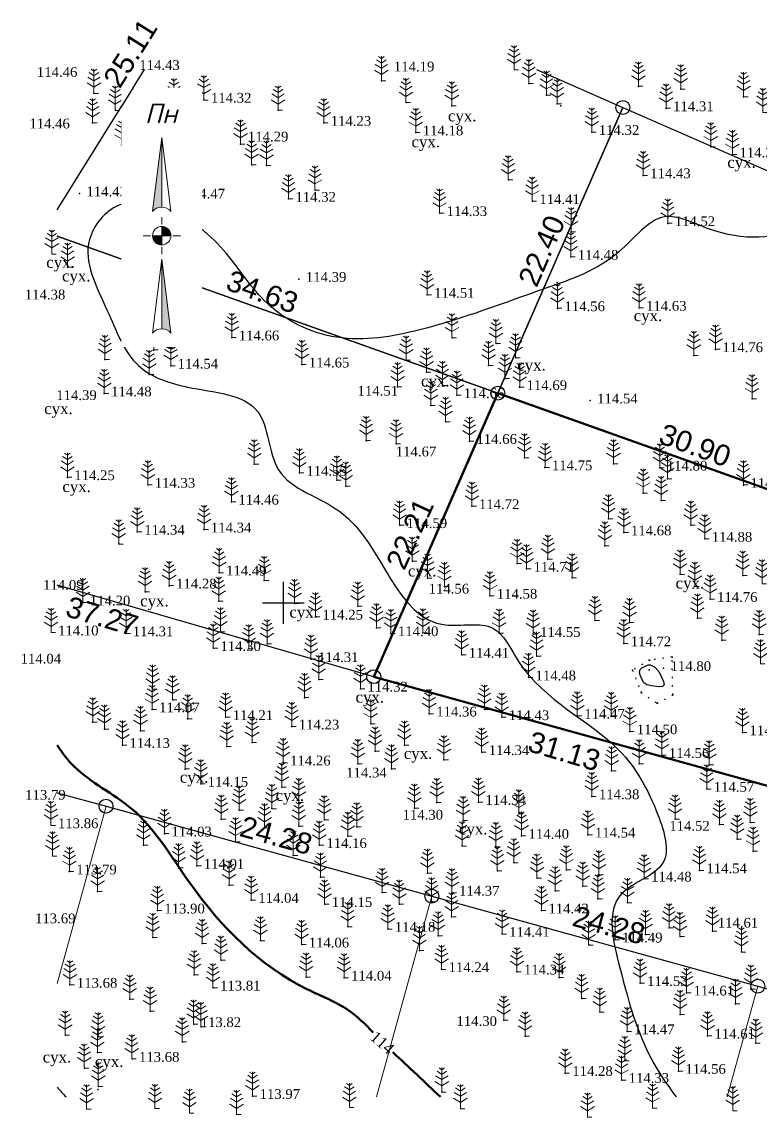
# Model space of a CAD drawing. Header units: millimetres. Extents: x 5405581.2 to 5405669.2, y 5524862.8 to 5524941.7.
# Drawn here: x 5405581.2 to 5405634.2, y 5524863.1 to 5524941.7 of the extents above; entities that cross this region are included whole.
import ezdxf
from ezdxf.enums import TextEntityAlignment as Align

# ---------------------------------------------------------------- set-up
doc = ezdxf.new("R2010")
doc.units = ezdxf.units.MM
doc.set_wipeout_variables(frame=1)
doc.linetypes.add('0', pattern=[0])
doc.linetypes.add('HIDDEN', pattern=[0.5, 0, -0.5])
for name, color, linetype, lineweight in [('#Лист (текст_ПН)', 250, 'Continuous', 0), ('#Штамп', 250, 'Continuous', 0), ('11900000', 1, 'Continuous', 30), ('Контур', 7, 'HIDDEN', 30), ('ТОЧКИ', 7, 'Continuous', 30)]:
    doc.layers.add(name, color=color, linetype=linetype, lineweight=lineweight)
for name, color, linetype in [('горизонтали', 42, 'Continuous'), ('Ділянки_Межі', 10, 'Continuous'), ('надписи', 7, 'Continuous'), ('отметки', 7, 'Continuous'), ('промеры', 185, 'Continuous'), ('Растительность', 7, 'Continuous')]:
    doc.layers.add(name, color=color, linetype=linetype)
doc.styles.get("Standard").update_dxf_attribs({"font": 'arial.ttf'})
doc.styles.add('times', font='times.ttf')
doc.styles.add('Мой_Топо', font='isocpeui.ttf')

# ---------------------------------------------------------------- blocks, each defined once
blk = doc.blocks.new('A$C51FE15A3')
at = {"layer": 'Растительность', "color": 94, "lineweight": 0}
for points in [[(-0.201, 1.726), (0, 1.584), (0.201, 1.726)], [(0, 1.75), (0, 0), (0.319, 0)], [(-0.447, 1.172), (0, 0.895), (0.447, 1.172)], [(-0.343, 1.489), (0, 1.267), (0.343, 1.489)], [(-0.493, 0.753), (0, 0.444), (0.493, 0.753)]]:
    blk.add_lwpolyline(points, dxfattribs=at)
blk = doc.blocks.new('*U7')
at = {"color": 0}
for points in [[(-0.113, 0), (-0.109, -0.029), (-0.097, -0.056)], [(-0.113, 0), (-0.097, -0.056), (0, 0)], [(-0.097, -0.056), (0, -0.113), (0, 0)], [(-0.097, -0.056), (-0.08, -0.08), (-0.056, -0.097)], [(-0.097, -0.056), (-0.056, -0.097), (0, -0.113)], [(-0.056, -0.097), (-0.029, -0.109), (0, -0.113)]]:
    blk.add_solid(points, dxfattribs=at)
blk = doc.blocks.new('*U8')
at = {"color": 0}
for points in [[(0, 0), (0.097, 0.056), (0, 0.113)], [(0.097, 0.056), (0.029, 0.109), (0, 0.113)], [(0, 0), (0.113, 0), (0.097, 0.056)], [(0.097, 0.056), (0.056, 0.097), (0.029, 0.109)], [(0.097, 0.056), (0.08, 0.08), (0.056, 0.097)], [(0.113, 0), (0.109, 0.029), (0.097, 0.056)]]:
    blk.add_solid(points, dxfattribs=at)
blk = doc.blocks.new('*U9')
at = {"color": 0}
for points in [[(0, -1.136), (0.021, -1.138), (0, -0.288)], [(0.021, -1.138), (0.042, -1.142), (0, -0.288)], [(0.042, -1.142), (0.062, -1.15), (0, -0.288)], [(0.062, -1.15), (0.081, -1.16), (0, -0.288)], [(0.081, -1.16), (0.098, -1.173), (0, -0.288)], [(0.098, -1.173), (0.113, -1.188), (0, -0.288)]]:
    blk.add_solid(points, dxfattribs=at)
blk = doc.blocks.new('*U10')
at = {"color": 0}
for points in [[(-0.113, 0.297), (-0.098, 0.312), (0, 1.197)], [(-0.098, 0.312), (-0.081, 0.325), (0, 1.197)], [(-0.081, 0.325), (-0.062, 0.335), (0, 1.197)], [(-0.062, 0.335), (-0.042, 0.343), (0, 1.197)], [(-0.042, 0.343), (-0.021, 0.347), (0, 1.197)], [(-0.021, 0.347), (0, 0.349), (0, 1.197)]]:
    blk.add_solid(points, dxfattribs=at)
blk = doc.blocks.new('#Північ')
at = {"color": 7}
blk.add_wipeout([(-2.901, 10.635), (2.901, 10.635), (2.901, -7.981), (-2.901, -7.981)], dxfattribs=at).dxf.layer = '#Лист (текст_ПН)'
at = {"layer": '#Лист (текст_ПН)'}
for p, q in [((-0.663, 1.748), (0, 7.043)), ((0, 7.043), (0, 2.052)), ((0, 7.043), (0.663, 1.748)), ((0, 1.337), (0, 0.807)), ((-1.337, 0), (-0.807, 0)), ((-0.662, 0), (0.662, 0)), ((0, 0.662), (0, -0.662)), ((1.337, 0), (0.807, 0)), ((0, -1.337), (0, -0.807)), ((-0.663, -6.99), (0, -1.695)), ((0, -1.695), (0.663, -6.99)), ((0, -1.695), (0, -6.686))]:
    blk.add_line(p, q, dxfattribs=at)
at = {"layer": '#Лист (текст_ПН)', "flags": 128}
for points in [[(0, 7.043), (-0.663, 1.748, -0.218585), (0, 2.052)], [(0, 0), (-0.662, 0, 0.414214), (0, -0.662)]]:
    blk.add_lwpolyline(points, format="xyb", close=True, dxfattribs=at)
at = {"layer": '#Лист (текст_ПН)'}
blk.add_circle((0, 0), 0.662, dxfattribs=at)
for centre in [(0, 1.178), (0, -7.56)]:
    blk.add_arc(centre, 0.874, 40.67981, 139.32019, dxfattribs=at)
at = {"layer": '#Лист (текст_ПН)', "xscale": 5.883850111352785, "yscale": 5.883850111352785, "zscale": 5.883850111352785}
for name in ['*U10', '*U7', '*U8', '*U9']:
    blk.add_blockref(name, (0, 0), dxfattribs=at)
at = {"layer": '#Лист (текст_ПН)', "style": 'Мой_Топо'}
blk.add_text('Пн', height=1.4, dxfattribs=at).set_placement((-1.217, 8.077))

msp = doc.modelspace()

# ---------------------------------------------------------------- linework, layer by layer
at = {"layer": '11900000', "color": 0, "linetype": '0', "lineweight": 15, "ltscale": 0.7}
for points in [[(5405600, 5524898.496), (5405600, 5524901.504)], [(5405600, 5524898.496), (5405600, 5524901.504)], [(5405600, 5524898.496), (5405600, 5524901.504)], [(5405600, 5524898.496), (5405600, 5524901.504)], [(5405600, 5524898.496), (5405600, 5524901.504)], [(5405600, 5524898.496), (5405600, 5524901.504)], [(5405600, 5524898.496), (5405600, 5524901.504)], [(5405600, 5524898.496), (5405600, 5524901.504)], [(5405598.496, 5524900), (5405601.504, 5524900)], [(5405598.496, 5524900), (5405601.504, 5524900)], [(5405598.496, 5524900), (5405601.504, 5524900)], [(5405598.496, 5524900), (5405601.504, 5524900)], [(5405598.496, 5524900), (5405601.504, 5524900)]]:
    msp.add_lwpolyline(points, dxfattribs=at)
at = {"layer": '11900000', "linetype": '0', "lineweight": 15, "ltscale": 0.7}
msp.add_lwpolyline([(5405600, 5524898.496), (5405600, 5524901.504)], dxfattribs=at)
at = {"layer": '11900000', "color": 7}
for points in [[(5405600, 5524898.5, 0), (5405600, 5524901.5, 0)], [(5405600, 5524898.5, 0), (5405600, 5524901.5, 0)], [(5405598.5, 5524900, 0), (5405601.5, 5524900, 0)], [(5405598.5, 5524900, 0), (5405601.5, 5524900, 0)]]:
    msp.add_polyline3d(points, dxfattribs=at)
at = {"layer": 'горизонтали', "color": 32}
for points in [[(5405591.357, 5524918.872, 114.5), (5405591.417, 5524918.582, 114.5), (5405591.547, 5524918.432, 114.5), (5405591.797, 5524918.282, 114.5), (5405591.967, 5524918.242, 114.5), (5405592.157, 5524918.312, 114.5), (5405592.677, 5524918.812, 114.5), (5405592.797, 5524919.062, 114.5), (5405592.737, 5524919.342, 114.5), (5405592.507, 5524919.662, 114.5), (5405592.017, 5524920.172, 114.5), (5405591.747, 5524920.382, 114.5), (5405591.557, 5524920.312, 114.5), (5405591.457, 5524919.982, 114.5), (5405591.357, 5524918.872, 114.5)], [(5405625.617, 5524894.812, 114.5), (5405625.577, 5524895.032, 114.5), (5405625.617, 5524895.202, 114.5), (5405625.747, 5524895.322, 114.5), (5405626.187, 5524895.542, 114.5), (5405626.337, 5524895.552, 114.5), (5405626.687, 5524895.382, 114.5), (5405626.957, 5524895.072, 114.5), (5405627.297, 5524894.352, 114.5), (5405627.347, 5524894.112, 114.5), (5405627.237, 5524893.982, 114.5), (5405626.957, 5524893.972, 114.5), (5405626.427, 5524894.032, 114.5), (5405626.107, 5524894.112, 114.5), (5405625.887, 5524894.252, 114.5), (5405625.757, 5524894.462, 114.5), (5405625.617, 5524894.812, 114.5)]]:
    msp.add_polyline3d(points, close=True, dxfattribs=at)
msp.add_open_spline([(5405652.353, 5524938.276), (5405652.088, 5524937.793), (5405651.033, 5524936.438), (5405646.321, 5524937.362), (5405643.86, 5524932.976), (5405638.381, 5524932.732), (5405638.048, 5524925.787), (5405631.475, 5524926.077), (5405627.008, 5524928.61), (5405623.809, 5524924.256), (5405617.701, 5524922.243), (5405611.057, 5524919.668), (5405603.931, 5524918.417), (5405598.683, 5524920.948), (5405595.986, 5524925.393), (5405592.528, 5524928.323), (5405588.104, 5524929.248), (5405585.037, 5524925.476), (5405587.396, 5524921.239), (5405588.984, 5524916.75), (5405593.479, 5524915.153), (5405599.008, 5524914.932), (5405598.878, 5524908.421), (5405606.817, 5524906.776), (5405608.307, 5524897.151), (5405615.343, 5524898.956), (5405617.751, 5524893.311), (5405623.768, 5524890.887), (5405626.725, 5524885.692), (5405628.214, 5524880.763), (5405622.772, 5524879.375), (5405624.442, 5524872.575), (5405625.741, 5524867.945), (5405627.732, 5524865.188), (5405628.203, 5524864.523)], degree=3, knots=[884.021984, 884.021984, 884.021984, 884.021984, 885.661514, 889.520415, 895.583001, 898.406187, 904.085367, 910.48747, 913.839474, 917.961004, 923.821409, 933.371758, 939.353154, 944.920824, 949.533728, 954.71556, 958.361713, 961.571803, 966.784207, 971.370375, 975.210912, 980.580361, 985.005609, 990.407517, 1001.45042, 1004.85445, 1007.86787, 1017.487334, 1022.90954, 1026.380728, 1030.095834, 1035.395338, 1043.1603, 1045.586743, 1045.586743, 1045.586743, 1045.586743], dxfattribs=at)
at = {"layer": 'горизонтали', "color": 32, "lineweight": 50}
msp.add_open_spline([(5405606.456, 5524869.158), (5405605.877, 5524869.753), (5405604.523, 5524871.087), (5405599.067, 5524873.137), (5405593.856, 5524878.42), (5405589.938, 5524885.301), (5405585.537, 5524887.375), (5405584.115, 5524889.217), (5405583.748, 5524889.774)], degree=3, knots=[95.517258, 95.517258, 95.517258, 95.517258, 97.981196, 101.219145, 112.663477, 119.411918, 124.483522, 126.492665, 126.492665, 126.492665, 126.492665], dxfattribs=at)
msp.add_open_spline([(5405611.273, 5524864.523), (5405610.168, 5524865.609), (5405608.988, 5524866.65), (5405607.862, 5524867.739)], degree=3, dxfattribs=at)
at = {"layer": 'горизонтали', "color": 32}
msp.add_open_spline([(5405583.748, 5524865.226), (5405583.963, 5524864.993), (5405584.177, 5524864.759), (5405584.39, 5524864.523)], degree=3, dxfattribs=at)
at = {"layer": 'Ділянки_Межі'}
for points in [[(5405618.17, 5524938.276), (5405624.379, 5524935.557), (5405615.397, 5524915.042), (5405583.748, 5524926.307)], [(5405583.748, 5524926.307), (5405615.397, 5524915.042), (5405606.49, 5524894.695), (5405583.748, 5524901.267)]]:
    msp.add_lwpolyline(points, dxfattribs=at)
at = {"layer": 'Ділянки_Межі', "lineweight": 25}
for points in [[(5405618.17, 5524938.276), (5405624.379, 5524935.557), (5405652.622, 5524923.203), (5405666.492, 5524917.125)], [(5405583.748, 5524886.366), (5405587.263, 5524885.396), (5405610.666, 5524878.935), (5405634.068, 5524872.474), (5405657.472, 5524866.014), (5405661.2, 5524879.516), (5405636.486, 5524886.378), (5405606.49, 5524894.695), (5405583.748, 5524901.267)]]:
    msp.add_lwpolyline(points, dxfattribs=at)
at = {"layer": 'Ділянки_Межі'}
msp.add_lwpolyline([(5405615.397, 5524915.042), (5405624.379, 5524935.557), (5405652.622, 5524923.203), (5405644.506, 5524904.681)], close=True, dxfattribs=at)
at = {"layer": 'Ділянки_Межі', "lineweight": 50}
msp.add_lwpolyline([(5405606.49, 5524894.695), (5405615.397, 5524915.042), (5405644.506, 5524904.681), (5405636.486, 5524886.378)], close=True, dxfattribs=at)
at = {"layer": 'Ділянки_Межі', "lineweight": 0}
for points in [[(5405583.748, 5524886.366), (5405587.263, 5524885.396), (5405583.748, 5524872.663)], [(5405583.748, 5524872.663), (5405587.263, 5524885.396), (5405610.666, 5524878.935), (5405606.687, 5524864.523)], [(5405606.687, 5524864.523), (5405610.666, 5524878.935), (5405634.068, 5524872.474), (5405631.873, 5524864.523)], [(5405631.873, 5524864.523), (5405634.068, 5524872.474), (5405657.472, 5524866.014), (5405657.06, 5524864.523)]]:
    msp.add_lwpolyline(points, dxfattribs=at)
at = {"layer": 'Контур', "color": 7, "linetype": 'HIDDEN', "elevation": 114.67}
msp.add_lwpolyline([(5405626.84, 5524892.78), (5405626.84, 5524892.78), (5405627.96, 5524893.39), (5405627.91, 5524896.11), (5405626.34, 5524895.881), (5405625.07, 5524895.17), (5405625.69, 5524893.57), (5405626.84, 5524892.78)], dxfattribs=at)
at = {"layer": 'отметки', "color": 7}
for p in [(5405607.045, 5524937.475, 114.194), (5405617.627, 5524937.282, 114.248), (5405625.509, 5524937.073, 114.235), (5405628.542, 5524936.873, 114.259), (5405586.4, 5524936.577, 114.441), (5405594.298, 5524936.104, 114.322), (5405618.9, 5524936.45, 114.285), (5405633.054, 5524936.323, 114.338), (5405587.937, 5524935.361, 114.396), (5405592.139, 5524935.891, 114.409), (5405599.622, 5524935.352, 114.198), (5405608.811, 5524935.91, 114.211), (5405612.103, 5524935.67, 114.208), (5405619.664, 5524935.827, 114.28), (5405619.93, 5524935.686, 114.25), (5405627.492, 5524935.489, 114.31), (5405586.3, 5524934.453, 114.43), (5405602.902, 5524934.448, 114.235), (5405609.515, 5524933.754, 114.177), (5405622.155, 5524933.789, 114.318), (5405588.37, 5524932.86, 114.393), (5405596.926, 5524932.923, 114.294), (5405591.435, 5524932.451, 114.406), (5405630.692, 5524932.722, 114.385), (5405632.257, 5524932.175, 114.317), (5405589.421, 5524931.946, 114.386), (5405597.726, 5524931.433, 114.311), (5405598.8, 5524931.398, 114.299), (5405592.931, 5524930.93, 114.499), (5405625.845, 5524930.679, 114.432), (5405616.16, 5524930.352, 114.352), (5405585.357, 5524929.378, 114.423), (5405592.401, 5524929.22, 114.472), (5405600.367, 5524928.993, 114.32), (5405602.272, 5524929.618, 114.378), (5405617.88, 5524928.827, 114.408), (5405611.226, 5524927.965, 114.335), (5405620.664, 5524926.628, 114.462), (5405627.603, 5524927.238, 114.518), (5405589.598, 5524925.209, 114.614), (5405620.649, 5524924.827, 114.478), (5405584.506, 5524924.096, 114.425), (5405601.116, 5524923.241, 114.387), (5405619.654, 5524923.001, 114.506), (5405610.32, 5524922.099, 114.506), (5405619.689, 5524921.135, 114.561), (5405625.547, 5524921.168, 114.635), (5405592.184, 5524919.176, 114.462), (5405596.295, 5524919.04, 114.656), (5405612.113, 5524919.018, 114.6), (5405590.677, 5524918.146, 114.527), (5405615.271, 5524918.606, 114.606), (5405631.039, 5524918.194, 114.757), (5405587.185, 5524917.457, 114.475), (5405601.332, 5524917.095, 114.65), (5405608.82, 5524917.414, 114.491), (5405616.684, 5524917.589, 114.595), (5405629.482, 5524917.759, 114.69), (5405590.359, 5524916.386, 114.453), (5405591.907, 5524917.013, 114.541), (5405610.28, 5524916.554, 114.606), (5405614.735, 5524917.038, 114.695), (5405614.738, 5524917.036, 114.706), (5405611.424, 5524915.593, 114.647), (5405615.915, 5524916.099, 114.747), (5405587.129, 5524915.019, 114.48), (5405608.201, 5524915.501, 114.509), (5405612.46, 5524914.895, 114.661), (5405616.968, 5524915.472, 114.692), (5405610.597, 5524914.154, 114.633), (5405622.035, 5524914.515, 114.538), (5405633.659, 5524914.638, 114.8), (5405611.657, 5524912.996, 114.629), (5405605.957, 5524911.636, 114.628), (5405613.364, 5524911.61, 114.655), (5405608.091, 5524911.406, 114.671), (5405617.317, 5524910.408, 114.66), (5405597.914, 5524909.96, 114.382), (5405601.149, 5524909.322, 114.554), (5405618.788, 5524909.718, 114.751), (5405623.713, 5524909.977, 114.891), (5405627.038, 5524909.69, 114.804), (5405584.486, 5524909.005, 114.248), (5405590.262, 5524908.461, 114.331), (5405603.842, 5524908.812, 114.525), (5405627.581, 5524908.894, 114.746), (5405633.046, 5524908.454, 114.888), (5405604.486, 5524908.375, 114.522), (5405625.84, 5524907.872, 114.817), (5405596.266, 5524907.252, 114.458), (5405613.542, 5524906.925, 114.716), (5405627.121, 5524907.342, 114.811), (5405608.354, 5524905.566, 114.593), (5405623.338, 5524906.027, 114.75), (5405629.259, 5524905.567, 114.828), (5405589.508, 5524905.089, 114.337), (5405594.295, 5524905.251, 114.34), (5405624.461, 5524905.042, 114.68), (5405630.266, 5524904.582, 114.879), (5405588.175, 5524904.222, 114.306), (5405623.092, 5524904.083, 114.757), (5405609.265, 5524902.984, 114.535), (5405618.998, 5524903.132, 114.83), (5405595.383, 5524902.163, 114.493), (5405616.785, 5524902.82, 114.717), (5405617.47, 5524902.433, 114.712), (5405598.626, 5524901.603, 114.432), (5405610.351, 5524901.768, 114.556), (5405620.731, 5524901.782, 114.776), (5405628.494, 5524902.043, 114.76), (5405632.991, 5524901.967, 114.901), (5405590.064, 5524900.793, 114.328), (5405591.798, 5524901.226, 114.283), (5405611.566, 5524901.174, 114.634), (5405629.55, 5524901.179, 114.735), (5405585.602, 5524900.008, 114.202), (5405595.354, 5524900.106, 114.373), (5405600.813, 5524899.942, 114.346), (5405614.83, 5524900.495, 114.577), (5405630.644, 5524900.264, 114.755), (5405605.347, 5524899.746, 114.424), (5405602.308, 5524898.994, 114.255), (5405622.384, 5524898.72, 114.757), (5405624.867, 5524898.584, 114.672), (5405629.732, 5524898.886, 114.799), (5405588.691, 5524897.797, 114.315), (5405595.475, 5524897.907, 114.355), (5405606.692, 5524898.213, 114.361), (5405607.728, 5524897.804, 114.4), (5405610.026, 5524897.853, 114.42), (5405615.496, 5524897.82, 114.496), (5405617.933, 5524897.751, 114.546), (5405634.177, 5524897.727, 114.798), (5405594.975, 5524896.739, 114.296), (5405597.517, 5524896.702, 114.289), (5405598.838, 5524897.06, 114.308), (5405624.444, 5524897.078, 114.719), (5405631.487, 5524897.305, 114.758), (5405601.989, 5524895.948, 114.314), (5405612.808, 5524896.258, 114.409), (5405618.193, 5524896.163, 114.555), (5405626.279, 5524895.891, 114.76), (5405627.911, 5524896.106, 114.845), (5405625.073, 5524895.168, 114.722), (5405626.282, 5524895.188, 114.069), (5405627.311, 5524895.307, 114.801), (5405602.542, 5524894.5, 114.319), (5405617.61, 5524894.63, 114.485), (5405590.607, 5524893.79, 114.177), (5405605.534, 5524893.827, 114.318), (5405625.698, 5524893.573, 114.707), (5405592.052, 5524893.044, 114.145), (5405601.524, 5524893.187, 114.231), (5405626.846, 5524892.785, 114.672), (5405627.965, 5524893.395, 114.668), (5405590.578, 5524892.339, 114.068), (5405610.478, 5524892.038, 114.363), (5405614.447, 5524892.35, 114.386), (5405586.304, 5524891.436, 114.108), (5405593.12, 5524891.666, 114.184), (5405595.86, 5524891.782, 114.214), (5405606.273, 5524891.311, 114.336), (5405615.684, 5524891.781, 114.431), (5405621.113, 5524891.882, 114.47), (5405623.547, 5524891.841, 114.529), (5405587.148, 5524890.93, 114.129), (5405589.731, 5524890.818, 114.181), (5405600.605, 5524891.109, 114.23), (5405624.886, 5524890.762, 114.504), (5405632.978, 5524890.69, 114.697), (5405588.442, 5524889.788, 114.134), (5405595.937, 5524889.69, 114.151), (5405597.768, 5524889.965, 114.191), (5405608.694, 5524889.771, 114.373), (5405606.594, 5524889.354, 114.294), (5405614.252, 5524889.272, 114.344), (5405627.185, 5524889.068, 114.559), (5405592.95, 5524888.067, 114.121), (5405599.985, 5524888.526, 114.258), (5405605.359, 5524888.451, 114.341), (5405607.77, 5524888.071, 114.304), (5405611.535, 5524888.73, 114.336), (5405625.557, 5524888.438, 114.549), (5405630.6, 5524888.373, 114.658), (5405623.572, 5524887.929, 114.474), (5405594.062, 5524887.004, 114.147), (5405599.881, 5524886.76, 114.237), (5405630.407, 5524886.633, 114.574), (5405601.109, 5524885.666, 114.291), (5405611.031, 5524885.67, 114.366), (5405614.015, 5524885.695, 114.335), (5405622.162, 5524886.1, 114.385), (5405596.817, 5524885.12, 114.199), (5405599.177, 5524885.223, 114.228), (5405609.422, 5524885.253, 114.302), (5405595.54, 5524884.462, 114.097), (5405602.952, 5524884.419, 114.176), (5405612.917, 5524884.358, 114.283), (5405616.919, 5524884.848, 114.319), (5405628.135, 5524884.461, 114.517), (5405631.318, 5524884.09, 114.592), (5405633.532, 5524884.233, 114.567), (5405591.457, 5524883.426, 114.027), (5405598.644, 5524883.84, 114.121), (5405601.109, 5524883.97, 114.146), (5405605.281, 5524883.907, 114.186), (5405621.874, 5524883.352, 114.544), (5405589.944, 5524882.589, 113.942), (5405596.561, 5524882.839, 114.145), (5405602.587, 5524882.596, 114.162), (5405604.636, 5524883.246, 114.221), (5405612.834, 5524882.542, 114.314), (5405617.108, 5524883.259, 114.398), (5405632.598, 5524883.024, 114.634), (5405600.709, 5524881.849, 114.248), (5405615.263, 5524882.494, 114.362), (5405633.736, 5524882.175, 114.643), (5405592.474, 5524880.967, 114.014), (5405593.783, 5524881.115, 114.014), (5405616.547, 5524881.345, 114.356), (5405584.628, 5524880.706, 113.794), (5405602.669, 5524880.305, 114.169), (5405610.348, 5524880.58, 114.352), (5405615.37, 5524880.752, 114.345), (5405618.222, 5524880.241, 114.405), (5405620.325, 5524880.831, 114.423), (5405622.668, 5524880.466, 114.444), (5405625.915, 5524880.19, 114.484), (5405629.884, 5524880.789, 114.542), (5405596.101, 5524879.741, 114.096), (5405621.503, 5524879.65, 114.429), (5405586.658, 5524879.282, 113.819), (5405597.699, 5524878.659, 114.041), (5405607.097, 5524879.202, 114.241), (5405612.114, 5524879.178, 114.369), (5405619.512, 5524879.329, 114.412), (5405622.594, 5524878.743, 114.457), (5405590.95, 5524877.901, 113.904), (5405602.974, 5524878.365, 114.152), (5405608.333, 5524878.364, 114.227), (5405610.655, 5524878.537, 114.244), (5405618.532, 5524877.9, 114.415), (5405624.718, 5524878.473, 114.54), (5405612.083, 5524877.454, 114.267), (5405604.625, 5524876.754, 114.118), (5405607.506, 5524876.588, 114.179), (5405615.717, 5524876.226, 114.414), (5405627.703, 5524876.659, 114.594), (5405630.812, 5524876.437, 114.613), (5405590.621, 5524875.976, 113.769), (5405594.177, 5524875.546, 113.845), (5405598.357, 5524875.747, 114.006), (5405601.317, 5524875.459, 114.065), (5405611.117, 5524876.1, 114.249), (5405621.93, 5524875.435, 114.444), (5405623.824, 5524875.818, 114.485), (5405626.011, 5524876.18, 114.571), (5405628.485, 5524876.047, 114.606), (5405609.777, 5524875.032, 114.24), (5405632.896, 5524874.937, 114.643), (5405595.537, 5524874.344, 113.894), (5405593.599, 5524873.297, 113.043), (5405593.599, 5524873.297, 113.86), (5405601.644, 5524873.133, 114.022), (5405604.366, 5524873.081, 114.041), (5405611.366, 5524873.688, 114.242), (5405616.774, 5524873.518, 114.337), (5405619.802, 5524873.094, 114.425), (5405584.671, 5524872.569, 113.677), (5405594.954, 5524872.367, 113.809), (5405625.623, 5524872.692, 114.533), (5405588.983, 5524871.542, 112.983), (5405588.983, 5524871.542, 113.8), (5405621.428, 5524871.59, 114.449), (5405628.96, 5524872.009, 114.605), (5405633.58, 5524872.268, 114.758), (5405632.468, 5524871.221, 114.693), (5405590.439, 5524870.682, 112.993), (5405590.439, 5524870.682, 113.81), (5405615.833, 5524870.029, 114.297), (5405622.721, 5524870.627, 114.468), (5405628.497, 5524870.439, 114.539), (5405593.56, 5524869.745, 113.003), (5405593.56, 5524869.745, 113.82), (5405594.088, 5524869.57, 113.039), (5405594.088, 5524869.57, 113.856), (5405624.685, 5524869.232, 114.471), (5405584.345, 5524868.952, 112.786), (5405584.345, 5524868.952, 113.603), (5405586.712, 5524868.839, 112.767), (5405586.712, 5524868.839, 113.584), (5405592.745, 5524868.487, 112.95), (5405592.745, 5524868.487, 113.767), (5405617.366, 5524868.89, 114.267), (5405630.46, 5524868.913, 114.61), (5405633.93, 5524868.387, 114.697), (5405586.658, 5524867.709, 112.761), (5405586.658, 5524867.709, 113.578), (5405589.13, 5524867.254, 112.861), (5405589.13, 5524867.254, 113.678), (5405624.528, 5524867.135, 114.349), (5405585.716, 5524866.597, 112.829), (5405585.716, 5524866.597, 113.646), (5405620.249, 5524866.236, 114.279), (5405628.369, 5524866.386, 114.56), (5405586.725, 5524865.278, 112.796), (5405586.725, 5524865.278, 113.613), (5405624.296, 5524865.74, 114.331), (5405586.683, 5524865.071, 112.801), (5405586.683, 5524865.071, 113.618), (5405597.792, 5524864.586, 113.148), (5405597.792, 5524864.586, 113.965), (5405611.391, 5524864.89, 114.054)]:
    msp.add_point(p, dxfattribs=at)
at = {"layer": 'ТОЧКИ'}
for centre in [(5405624.379, 5524935.557), (5405615.397, 5524915.042, 107.24), (5405606.49, 5524894.695), (5405587.263, 5524885.396), (5405610.666, 5524878.935), (5405634.068, 5524872.474)]:
    msp.add_circle(centre, 0.5, dxfattribs=at)

# ---------------------------------------------------------------- block references
at = {"layer": 'Растительность', "color": 7}
for p in [(5405616.57, 5524938.26, 114.23), (5405607.04, 5524937.48, 114.19), (5405586.4, 5524936.57, 114.44), (5405617.63, 5524937.27, 114.25), (5405625.5, 5524937.08, 114.23), (5405628.54, 5524936.88, 114.26), (5405592.14, 5524935.88, 114.41), (5405594.29, 5524936.09, 114.32), (5405608.8, 5524935.91, 114.21), (5405618.9, 5524936.44, 114.28), (5405619.66, 5524935.82, 114.28), (5405633.05, 5524936.33, 114.34), (5405587.93, 5524935.35, 114.4), (5405599.62, 5524935.36, 114.2), (5405612.1, 5524935.68, 114.21), (5405627.49, 5524935.5, 114.31), (5405634.44, 5524935.2, 114.25), (5405586.3, 5524934.45, 114.43), (5405602.9, 5524934.45, 114.23), (5405609.51, 5524933.76, 114.18), (5405622.15, 5524933.79, 114.32), (5405588.37, 5524932.85, 114.39), (5405596.92, 5524932.93, 114.29), (5405630.69, 5524932.73, 114.38), (5405589.42, 5524931.94, 114.39), (5405591.43, 5524932.44, 114.41), (5405632.25, 5524932.18, 114.32), (5405597.72, 5524931.44, 114.31), (5405598.79, 5524931.4, 114.3), (5405592.94, 5524930.93, 114.5), (5405616.15, 5524930.36, 114.35), (5405625.84, 5524930.68, 114.43), (5405602.27, 5524929.62, 114.38), (5405592.41, 5524929.22, 114.47), (5405600.36, 5524929, 114.32), (5405617.87, 5524928.83, 114.41), (5405611.22, 5524927.97, 114.33), (5405627.6, 5524927.24, 114.52), (5405620.66, 5524926.63, 114.46), (5405583.37, 5524925.03, 114.42), (5405589.61, 5524925.22, 114.61), (5405620.64, 5524924.83, 114.48), (5405584.5, 5524924.09, 114.42), (5405610.32, 5524922.1, 114.51), (5405619.68, 5524921.14, 114.56), (5405625.54, 5524921.17, 114.63), (5405592.19, 5524919.18, 114.46), (5405596.3, 5524919.05, 114.66), (5405612.11, 5524919.02, 114.6), (5405615.27, 5524918.61, 114.61), (5405590.69, 5524918.15, 114.53), (5405629.48, 5524917.76, 114.69), (5405631.04, 5524918.2, 114.76), (5405587.19, 5524917.46, 114.48), (5405591.92, 5524917.02, 114.54), (5405601.33, 5524917.1, 114.65), (5405608.82, 5524917.42, 114.49), (5405614.74, 5524917.04, 114.71), (5405616.68, 5524917.59, 114.6), (5405590.37, 5524916.39, 114.45), (5405610.28, 5524916.56, 114.61), (5405608.2, 5524915.5, 114.51), (5405611.42, 5524915.59, 114.65), (5405615.91, 5524916.1, 114.75), (5405616.97, 5524915.47, 114.69), (5405587.14, 5524915.02, 114.48), (5405612.46, 5524914.9, 114.66), (5405633.66, 5524914.64, 114.8), (5405610.59, 5524914.16, 114.63), (5405611.65, 5524913, 114.63), (5405605.95, 5524911.64, 114.63), (5405613.36, 5524911.61, 114.66), (5405608.09, 5524911.41, 114.67), (5405597.91, 5524909.96, 114.38), (5405617.31, 5524910.41, 114.66), (5405623.71, 5524909.98, 114.89), (5405601.15, 5524909.32, 114.55), (5405618.79, 5524909.72, 114.75), (5405627.04, 5524909.69, 114.8), (5405584.49, 5524909.01, 114.25), (5405590.27, 5524908.46, 114.33), (5405603.84, 5524908.81, 114.53), (5405604.48, 5524908.38, 114.52), (5405627.58, 5524908.9, 114.75), (5405633.04, 5524908.46, 114.89), (5405625.84, 5524907.87, 114.82), (5405596.27, 5524907.25, 114.46), (5405613.54, 5524906.93, 114.72), (5405627.12, 5524907.34, 114.81), (5405623.34, 5524906.03, 114.75), (5405594.3, 5524905.25, 114.34), (5405608.35, 5524905.57, 114.59), (5405629.26, 5524905.57, 114.83), (5405589.51, 5524905.09, 114.34), (5405624.46, 5524905.04, 114.68), (5405630.26, 5524904.58, 114.88), (5405588.18, 5524904.22, 114.31), (5405623.09, 5524904.08, 114.76), (5405609.26, 5524902.98, 114.54), (5405616.78, 5524902.82, 114.72), (5405619, 5524903.13, 114.83), (5405595.39, 5524902.16, 114.49), (5405617.47, 5524902.43, 114.71), (5405628.49, 5524902.04, 114.76), (5405591.8, 5524901.23, 114.28), (5405598.63, 5524901.6, 114.43), (5405610.35, 5524901.77, 114.56), (5405620.73, 5524901.78, 114.78), (5405632.99, 5524901.97, 114.9), (5405634.38, 5524901.35, 114.89), (5405590.07, 5524900.79, 114.33), (5405611.56, 5524901.17, 114.63), (5405614.83, 5524900.5, 114.58), (5405629.55, 5524901.18, 114.74), (5405585.61, 5524900.01, 114.2), (5405595.36, 5524900.11, 114.37), (5405600.81, 5524899.94, 114.35), (5405605.34, 5524899.75, 114.42), (5405630.64, 5524900.26, 114.75), (5405602.3, 5524898.99, 114.25), (5405629.73, 5524898.89, 114.8), (5405606.69, 5524898.21, 114.36), (5405622.38, 5524898.72, 114.76), (5405624.86, 5524898.58, 114.67), (5405583.32, 5524897.86, 114.1), (5405588.7, 5524897.8, 114.31), (5405595.48, 5524897.91, 114.36), (5405607.72, 5524897.8, 114.4), (5405610.02, 5524897.85, 114.42), (5405615.49, 5524897.82, 114.5), (5405617.93, 5524897.75, 114.55), (5405631.48, 5524897.31, 114.76), (5405634.17, 5524897.73, 114.8), (5405594.97, 5524896.74, 114.3), (5405597.51, 5524896.7, 114.29), (5405598.83, 5524897.06, 114.31), (5405624.44, 5524897.08, 114.72), (5405601.98, 5524895.95, 114.31), (5405612.8, 5524896.26, 114.41), (5405618.19, 5524896.16, 114.55), (5405634.26, 5524895.61, 114.76), (5405602.54, 5524894.5, 114.32), (5405617.6, 5524894.63, 114.48), (5405590.61, 5524893.79, 114.18), (5405605.53, 5524893.83, 114.32), (5405592.04, 5524893.04, 114.15), (5405601.52, 5524893.19, 114.23), (5405590.57, 5524892.34, 114.07), (5405595.85, 5524891.78, 114.21), (5405610.47, 5524892.04, 114.36), (5405614.44, 5524892.35, 114.39), (5405615.68, 5524891.78, 114.43), (5405621.11, 5524891.88, 114.47), (5405623.54, 5524891.84, 114.53), (5405586.31, 5524891.44, 114.11), (5405593.13, 5524891.67, 114.18), (5405600.6, 5524891.11, 114.23), (5405606.27, 5524891.31, 114.34), (5405587.15, 5524890.93, 114.13), (5405589.74, 5524890.82, 114.18), (5405624.88, 5524890.76, 114.5), (5405632.97, 5524890.69, 114.7), (5405588.45, 5524889.79, 114.13), (5405595.93, 5524889.69, 114.15), (5405597.76, 5524889.96, 114.19), (5405608.69, 5524889.77, 114.37), (5405606.59, 5524889.35, 114.29), (5405611.53, 5524888.73, 114.34), (5405614.24, 5524889.27, 114.34), (5405627.18, 5524889.07, 114.56), (5405592.95, 5524888.07, 114.12), (5405599.98, 5524888.52, 114.26), (5405605.35, 5524888.45, 114.34), (5405607.76, 5524888.07, 114.3), (5405623.57, 5524887.93, 114.47), (5405625.55, 5524888.44, 114.55), (5405630.59, 5524888.37, 114.66), (5405594.07, 5524887, 114.15), (5405599.89, 5524886.76, 114.24), (5405630.4, 5524886.63, 114.57), (5405601.11, 5524885.67, 114.29), (5405611.02, 5524885.67, 114.37), (5405614.01, 5524885.69, 114.34), (5405622.15, 5524886.1, 114.38), (5405596.82, 5524885.12, 114.2), (5405599.18, 5524885.22, 114.23), (5405609.41, 5524885.25, 114.3), (5405616.91, 5524884.85, 114.32), (5405583.31, 5524884.02, 113.86), (5405595.54, 5524884.46, 114.1), (5405601.1, 5524883.97, 114.15), (5405602.94, 5524884.42, 114.18), (5405605.27, 5524883.91, 114.19), (5405612.91, 5524884.36, 114.28), (5405628.13, 5524884.46, 114.52), (5405631.31, 5524884.09, 114.59), (5405633.53, 5524884.23, 114.57), (5405591.46, 5524883.43, 114.03), (5405598.65, 5524883.84, 114.12), (5405604.63, 5524883.24, 114.22), (5405617.1, 5524883.26, 114.4), (5405621.87, 5524883.35, 114.54), (5405589.95, 5524882.59, 113.94), (5405596.57, 5524882.84, 114.15), (5405602.58, 5524882.59, 114.16), (5405612.83, 5524882.54, 114.31), (5405615.26, 5524882.49, 114.36), (5405632.59, 5524883.02, 114.63), (5405583.42, 5524881.82, 113.79), (5405600.71, 5524881.85, 114.25), (5405633.73, 5524882.17, 114.64), (5405592.48, 5524880.97, 114.01), (5405593.79, 5524881.11, 114.01), (5405615.36, 5524880.75, 114.35), (5405616.54, 5524881.34, 114.36), (5405620.32, 5524880.83, 114.42), (5405629.88, 5524880.79, 114.54), (5405584.63, 5524880.71, 113.79), (5405602.66, 5524880.3, 114.17), (5405610.34, 5524880.58, 114.35), (5405618.21, 5524880.24, 114.4), (5405622.66, 5524880.46, 114.44), (5405625.91, 5524880.19, 114.48), (5405586.66, 5524879.28, 113.82), (5405596.1, 5524879.74, 114.1), (5405607.09, 5524879.2, 114.24), (5405612.11, 5524879.18, 114.37), (5405619.51, 5524879.33, 114.41), (5405621.5, 5524879.65, 114.43), (5405597.69, 5524878.66, 114.04), (5405610.65, 5524878.53, 114.24), (5405622.59, 5524878.74, 114.46), (5405624.71, 5524878.47, 114.54), (5405590.95, 5524877.9, 113.9), (5405602.96, 5524878.36, 114.15), (5405608.32, 5524878.36, 114.23), (5405618.53, 5524877.9, 114.41), (5405612.08, 5524877.45, 114.27), (5405604.62, 5524876.75, 114.12), (5405607.5, 5524876.58, 114.18), (5405611.11, 5524876.1, 114.25), (5405615.71, 5524876.22, 114.41), (5405626.01, 5524876.18, 114.57), (5405627.7, 5524876.66, 114.59), (5405628.48, 5524876.04, 114.61), (5405630.81, 5524876.43, 114.61), (5405590.62, 5524875.98, 113.77), (5405594.16, 5524875.54, 113.84), (5405598.35, 5524875.74, 114.01), (5405601.31, 5524875.46, 114.06), (5405621.92, 5524875.43, 114.44), (5405623.82, 5524875.81, 114.48), (5405609.77, 5524875.03, 114.24), (5405632.89, 5524874.93, 114.64), (5405595.52, 5524874.34, 113.89), (5405611.36, 5524873.68, 114.24), (5405593.59, 5524873.3, 113.04), (5405601.63, 5524873.13, 114.02), (5405604.36, 5524873.08, 114.04), (5405616.77, 5524873.51, 114.34), (5405619.8, 5524873.09, 114.42), (5405584.67, 5524872.57, 113.68), (5405594.94, 5524872.36, 113.81), (5405625.62, 5524872.69, 114.53), (5405633.58, 5524872.27, 114.76), (5405588.97, 5524871.55, 112.98), (5405621.42, 5524871.59, 114.45), (5405628.96, 5524872.01, 114.61), (5405590.43, 5524870.69, 112.99), (5405622.72, 5524870.62, 114.47), (5405632.47, 5524871.22, 114.69), (5405593.55, 5524869.75, 113), (5405615.83, 5524870.03, 114.3), (5405628.49, 5524870.44, 114.54), (5405584.33, 5524868.96, 112.79), (5405594.08, 5524869.57, 113.04), (5405624.68, 5524869.23, 114.47), (5405586.69, 5524868.84, 112.77), (5405592.73, 5524868.49, 112.95), (5405617.36, 5524868.88, 114.27), (5405630.46, 5524868.91, 114.61), (5405633.93, 5524868.38, 114.7), (5405586.64, 5524867.71, 112.76), (5405585.7, 5524866.6, 112.83), (5405589.11, 5524867.26, 112.86), (5405624.52, 5524867.13, 114.35), (5405620.24, 5524866.23, 114.28), (5405628.37, 5524866.38, 114.56), (5405586.71, 5524865.28, 112.8), (5405624.29, 5524865.73, 114.33), (5405597.78, 5524864.59, 113.15), (5405611.38, 5524864.88, 114.05), (5405585.87, 5524863.66, 112.93), (5405590.78, 5524863.69, 112.87), (5405604.74, 5524863.76, 113.84), (5405612.71, 5524863.68, 114.01), (5405626.52, 5524863.72, 114.46), (5405632.27, 5524863.54, 114.74), (5405593.25, 5524863.37, 112.9), (5405596.64, 5524863.26, 113.03), (5405621.84, 5524863.08, 114.31)]:
    msp.add_blockref('A$C51FE15A3', p, dxfattribs=at)

# ---------------------------------------------------------------- texts
at = {"layer": 'горизонтали', "color": 32, "lineweight": 50, "style": 'times'}
msp.add_text('114', height=0.8, rotation=318.99838, dxfattribs=at).set_placement((5405606.683, 5524869.325, 181.067), align=Align.TOP_LEFT)
at = {"layer": 'надписи', "color": 7, "style": 'times'}
for p in [(5405611.821, 5524935.359, 111.861), (5405609.204, 5524933.5, 111.861), (5405631.882, 5524932.027, 111.861), (5405582.973, 5524924.849, 111.861), (5405584.102, 5524923.866, 111.861), (5405625.161, 5524921.02, 111.861), (5405616.796, 5524917.472, 111.861), (5405609.884, 5524916.323, 111.861), (5405582.826, 5524914.344, 111.861), (5405584.129, 5524908.75, 111.861), (5405608.948, 5524902.691, 111.861), (5405628.171, 5524901.822, 111.861), (5405589.715, 5524900.54, 111.861), (5405600.433, 5524899.737, 111.861), (5405605.185, 5524893.632, 111.861), (5405608.65, 5524889.592, 111.861), (5405592.566, 5524887.885, 111.861), (5405599.444, 5524886.581, 111.861), (5405612.614, 5524884.168, 111.861), (5405582.717, 5524867.795, 111.861), (5405586.469, 5524867.478, 111.861)]:
    msp.add_text('сух.', height=0.8, dxfattribs=at).set_placement(p, align=Align.TOP_LEFT)
at = {"layer": 'отметки', "color": 7, "style": 'times'}
for s, p in [('114.46', (5405582.299, 5524938.455, 114.459)), ('114.43', (5405589.65, 5524938.951, 114.432)), ('114.19', (5405607.937, 5524938.846, 114.194)), ('114.32', (5405594.798, 5524936.604, 114.322)), ('114.31', (5405627.992, 5524935.989, 114.31)), ('114.40', (5405588.437, 5524935.861, 114.396)), ('114.46', (5405581.758, 5524934.755, 114.456)), ('114.23', (5405603.402, 5524934.948, 114.235)), ('114.29', (5405597.451, 5524933.818, 114.294)), ('114.18', (5405610.015, 5524934.254, 114.177)), ('114.32', (5405622.655, 5524934.289, 114.318)), ('114.39', (5405589.921, 5524932.446, 114.386)), ('114.32', (5405632.757, 5524932.675, 114.317)), ('114.43', (5405626.345, 5524931.179, 114.432)), ('114.42', (5405585.857, 5524929.878, 114.423)), ('114.47', (5405592.901, 5524929.72, 114.472)), ('114.32', (5405600.867, 5524929.493, 114.32)), ('114.41', (5405618.38, 5524929.327, 114.408)), ('114.33', (5405611.726, 5524928.465, 114.335)), ('114.52', (5405628.103, 5524927.738, 114.518)), ('114.61', (5405590.098, 5524925.709, 114.614)), ('114.48', (5405621.149, 5524925.327, 114.478)), ('114.39', (5405601.616, 5524923.741, 114.387)), ('114.51', (5405610.82, 5524922.599, 114.506)), ('114.38', (5405581.434, 5524922.48, 114.379)), ('114.56', (5405620.189, 5524921.635, 114.561)), ('114.63', (5405626.047, 5524921.668, 114.635)), ('114.66', (5405596.795, 5524919.54, 114.656)), ('114.76', (5405631.539, 5524918.694, 114.757)), ('114.54', (5405592.407, 5524917.513, 114.541)), ('114.65', (5405601.832, 5524917.595, 114.65)), ('114.48', (5405587.629, 5524915.519, 114.48)), ('114.51', (5405605.327, 5524915.57, 114.509)), ('114.69', (5405617.468, 5524915.972, 114.692)), ('114.39', (5405583.69, 5524915.256, 114.387)), ('114.66', (5405612.96, 5524915.395, 114.661)), ('114.54', (5405622.535, 5524915.015, 114.538)), ('114.66', (5405613.864, 5524912.11, 114.655)), ('114.67', (5405608.074, 5524911.211, 114.671)), ('114.75', (5405619.288, 5524910.218, 114.751)), ('114.80', (5405627.538, 5524910.19, 114.804)), ('114.25', (5405584.986, 5524909.505, 114.248)), ('114.55', (5405601.649, 5524909.822, 114.554)), ('114.33', (5405590.762, 5524908.961, 114.331)), ('114.89', (5405633.546, 5524908.954, 114.888)), ('114.46', (5405596.766, 5524907.752, 114.458)), ('114.72', (5405614.042, 5524907.425, 114.716)), ('114.34', (5405590.008, 5524905.589, 114.337)), ('114.34', (5405594.795, 5524905.751, 114.34)), ('114.59', (5405608.854, 5524906.066, 114.593)), ('114.68', (5405624.961, 5524905.542, 114.68)), ('114.88', (5405630.766, 5524905.082, 114.879)), ('114.49', (5405595.883, 5524902.663, 114.493)), ('114.71', (5405617.97, 5524902.933, 114.712)), ('114.09', (5405582.746, 5524901.635, 114.087)), ('114.28', (5405592.298, 5524901.726, 114.283)), ('114.56', (5405610.434, 5524901.366, 114.556)), ('114.58', (5405615.33, 5524900.995, 114.577)), ('114.76', (5405631.144, 5524900.764, 114.755)), ('114.20', (5405586.102, 5524900.508, 114.202)), ('114.25', (5405602.808, 5524899.494, 114.255)), ('114.10', (5405583.82, 5524898.359, 114.101)), ('114.31', (5405589.191, 5524898.297, 114.315)), ('114.40', (5405608.228, 5524898.304, 114.4)), ('114.55', (5405618.433, 5524898.251, 114.546)), ('114.72', (5405624.944, 5524897.578, 114.719)), ('114.30', (5405595.475, 5524897.239, 114.296)), ('114.41', (5405613.308, 5524896.758, 114.409)), ('114.04', (5405581.129, 5524896.34, 114.035)), ('114.31', (5405602.489, 5524896.448, 114.314)), ('114.48', (5405618.11, 5524895.13, 114.485)), ('114.80', (5405627.811, 5524895.807, 114.801)), ('114.32', (5405606.034, 5524894.327, 114.318)), ('114.07', (5405591.078, 5524892.839, 114.068)), ('114.21', (5405596.36, 5524892.282, 114.214)), ('114.36', (5405610.978, 5524892.538, 114.363)), ('114.43', (5405616.184, 5524892.281, 114.431)), ('114.47', (5405621.613, 5524892.382, 114.47)), ('114.23', (5405601.105, 5524891.609, 114.23)), ('114.50', (5405625.386, 5524891.262, 114.504)), ('114.70', (5405633.478, 5524891.19, 114.697)), ('114.13', (5405588.942, 5524890.288, 114.134)), ('114.34', (5405614.752, 5524889.772, 114.344)), ('114.56', (5405627.685, 5524889.568, 114.559)), ('114.26', (5405600.485, 5524889.026, 114.258)), ('114.34', (5405604.512, 5524888.165, 114.341)), ('114.15', (5405594.562, 5524887.504, 114.147)), ('113.79', (5405581.457, 5524886.566, 113.787)), ('114.38', (5405622.662, 5524886.6, 114.385)), ('114.57', (5405630.907, 5524887.133, 114.574)), ('114.34', (5405614.515, 5524886.195, 114.335)), ('114.30', (5405608.562, 5524885.136, 114.302)), ('113.86', (5405583.812, 5524884.52, 113.855)), ('114.52', (5405627.715, 5524884.341, 114.517)), ('114.03', (5405591.957, 5524883.926, 114.027)), ('114.40', (5405617.608, 5524883.759, 114.398)), ('114.54', (5405622.374, 5524883.852, 114.544)), ('114.16', (5405603.087, 5524883.096, 114.162)), ('113.79', (5405585.128, 5524881.206, 113.794)), ('114.01', (5405594.283, 5524881.615, 114.014)), ('114.54', (5405630.384, 5524881.289, 114.542)), ('114.48', (5405626.415, 5524880.69, 114.484)), ('114.37', (5405612.614, 5524879.678, 114.369)), ('114.04', (5405598.199, 5524879.159, 114.041)), ('114.15', (5405603.474, 5524878.865, 114.152)), ('113.90', (5405591.45, 5524878.401, 113.904)), ('114.42', (5405619.032, 5524878.4, 114.415)), ('113.69', (5405582.167, 5524877.695, 113.689)), ('114.18', (5405608.006, 5524877.088, 114.179)), ('114.61', (5405631.195, 5524877.382, 114.613)), ('114.41', (5405616.217, 5524876.726, 114.414)), ('114.49', (5405624.324, 5524876.318, 114.485)), ('114.06', (5405601.817, 5524875.959, 114.065)), ('114.24', (5405611.866, 5524874.188, 114.242)), ('114.34', (5405617.274, 5524874.018, 114.337)), ('113.68', (5405585.171, 5524873.069, 113.677)), ('114.04', (5405604.866, 5524873.581, 114.041)), ('114.53', (5405626.123, 5524873.192, 114.533)), ('113.81', (5405595.454, 5524872.867, 113.809)), ('114.61', (5405629.46, 5524872.509, 114.605)), ('113.82', (5405594.06, 5524870.245, 113.82)), ('114.30', (5405612.432, 5524870.326, 114.297)), ('114.47', (5405625.185, 5524869.732, 114.471)), ('114.61', (5405630.96, 5524869.413, 114.61)), ('113.68', (5405589.63, 5524867.754, 113.678)), ('114.56', (5405628.869, 5524866.886, 114.56)), ('114.28', (5405620.749, 5524866.736, 114.279)), ('114.33', (5405624.796, 5524866.24, 114.331)), ('113.97', (5405598.292, 5524865.086, 113.965))]:
    msp.add_text(s, height=0.7, dxfattribs=at).set_placement(p, align=Align.TOP_LEFT)
at = {"layer": 'промеры', "char_height": 1.5, "attachment_point": 1}
for s, insert, rotation in [('25.11', (5405586.977, 5524937.637, -107.24), 57.99515), ('22.40', (5405616.812, 5524923.171), 66.39254), ('34.63', (5405596.282, 5524923.927), 340.0588), ('30.90', (5405627.366, 5524912.909), 340.0588), ('22.21', (5405607.315, 5524902.883), 65.47927), ('37.27', (5405584.689, 5524900.502), 343.40255), ('31.13', (5405617.878, 5524890.82), 343.40255), ('24.28', (5405597.16, 5524884.727), 344.5669), ('24.28', (5405621.056, 5524878.284), 344.5669)]:
    msp.add_mtext(s, dxfattribs=dict(at, insert=insert, rotation=rotation))

# ---------------------------------------------------------------- next in the draw order: block references
at = {"layer": '#Штамп'}
msp.add_blockref('#Північ', (5405591.265, 5524926.353, 242.873), dxfattribs=at)

# ---------------------------------------------------------------- next in the draw order: linework, layer by layer
at = {"layer": 'Ділянки_Межі'}
msp.add_lwpolyline([(5405583.748, 5524928.21), (5405590.033, 5524938.276)], dxfattribs=at)
at = {"layer": 'Ділянки_Межі', "lineweight": 25}
msp.add_lwpolyline([(5405583.748, 5524928.21), (5405590.033, 5524938.276)], dxfattribs=at)

doc.saveas('drawing.dxf')
